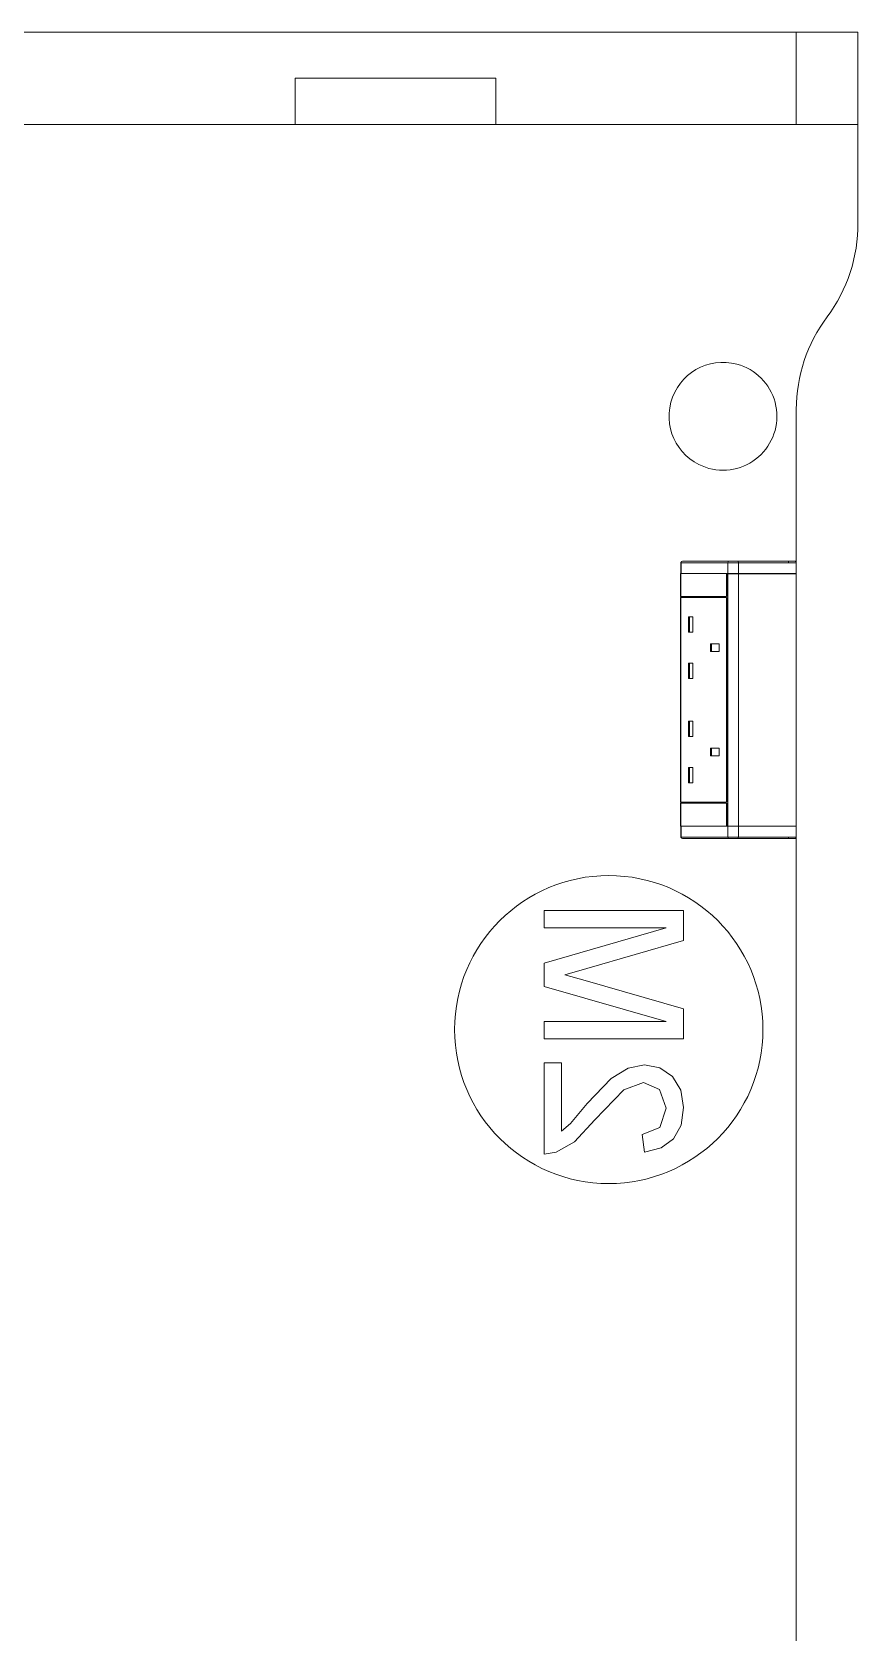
# Model space of a CAD drawing. Header units: millimetres. Extents: x 155927 to 326028, y -36033 to 97293.
# Drawn here: x 222195 to 222731, y 9936 to 10976 of the extents above; entities that cross this region are included whole.
import ezdxf

# ---------------------------------------------------------------- set-up
doc = ezdxf.new("R2010")
doc.units = ezdxf.units.MM
doc.header["$MEASUREMENT"] = 0
doc.layers.add('I-FURN', color=8, linetype='CONTINUOUS', lineweight=9)

msp = doc.modelspace()

# ---------------------------------------------------------------- linework, layer by layer
at = {"layer": 'I-FURN'}
for p, q in [((221931.1, 10975.6), (222731.1, 10975.6)), ((222731.1, 10975.6), (221931.1, 10975.6)), ((221931.1, 10975.6), (222731.1, 10975.6)), ((222691.1, 10975.6), (221971.1, 10975.6)), ((222731.1, 10975.6), (222691.1, 10975.6)), ((222691.1, 10975.6), (222691.1, 10915.6)), ((222691.1, 10975.6), (222691.1, 10915.6)), ((222731.1, 10975.6), (222731.1, 10915.6)), ((222731.1, 10975.6), (222731.1, 10915.6)), ((222731.1, 10851.7), (222731.1, 10975.6)), ((222731.1, 10975.6), (222731.1, 10851.7)), ((222366.1, 10945.6), (222496.1, 10945.6)), ((222496.1, 10945.6), (222366.1, 10945.6)), ((222366.1, 10945.6), (222366.1, 10915.6)), ((222366.1, 10915.6), (222366.1, 10945.6)), ((222496.1, 10945.6), (222496.1, 10915.6)), ((222496.1, 10945.6), (222496.1, 10915.6)), ((222366.1, 10915.6), (221931.1, 10915.6)), ((221971.1, 10915.6), (222691.1, 10915.6)), ((222496.1, 10915.6), (222366.1, 10915.6)), ((222731.1, 10915.6), (222496.1, 10915.6)), ((222691.1, 10915.6), (222731.1, 10915.6)), ((222691.1, 10631), (222691.1, 10730.6)), ((222691.1, 10730.6), (222691.1, 10631)), ((222616, 10609), (222616, 10624)), ((222616, 10624), (222645.9, 10624)), ((222616.2, 10631), (222616.2, 10624)), ((222616.2, 10631), (222616.4, 10631)), ((222616.2, 10631), (222616.2, 10624)), ((222616.2, 10624), (222616.2, 10631)), ((222616.2, 10624), (222616.4, 10624)), ((222616.2, 10623.9), (222616.2, 10460)), ((222616.4, 10631), (222646.7, 10631)), ((222616.4, 10631), (222616.4, 10624)), ((222616.4, 10624), (222646.7, 10624)), ((222616.6, 10631.8), (222616.6, 10631.8)), ((222647.5, 10632), (222617.2, 10632)), ((222647.5, 10632), (222617.2, 10632)), ((222645.9, 10624), (222645.9, 10609)), ((222646.1, 10609), (222646.1, 10623.9)), ((222646.1, 10623.9), (222646.7, 10623.9)), ((222646.7, 10631), (222653.6, 10631)), ((222646.7, 10631), (222646.7, 10624)), ((222646.7, 10624), (222653.6, 10624)), ((222653.6, 10623.9), (222646.7, 10623.9)), ((222646.7, 10623.9), (222646.7, 10460)), ((222647.5, 10632), (222686.1, 10632)), ((222653, 10632), (222647.5, 10632)), ((222690.1, 10632), (222653, 10632)), ((222653.6, 10631), (222691.1, 10631)), ((222653.6, 10631), (222653.6, 10624)), ((222653.6, 10624), (222691.1, 10624)), ((222691.1, 10623.9), (222653.6, 10623.9)), ((222653.6, 10623.9), (222653.6, 10460)), ((222686.1, 10632), (222686.1, 10631)), ((222686.1, 10632), (222690.1, 10632)), ((222691.1, 10624), (222691.1, 10631)), ((222691.1, 10631), (222691.1, 10624)), ((222691.1, 10460), (222691.1, 10623.9)), ((222691.1, 10623.9), (222691.1, 10460)), ((222645.9, 10609), (222616, 10609)), ((222616, 10608.5), (222645.9, 10608.5)), ((222616, 10475.5), (222616, 10608.5)), ((222616.4, 10608.5), (222616.4, 10609)), ((222645.9, 10608.5), (222645.9, 10475.5)), ((222646.1, 10475.5), (222646.1, 10608.5)), ((222621.1, 10595.9), (222621.1, 10585.9)), ((222621.1, 10595.9), (222623.9, 10595.9)), ((222621.8, 10595.9), (222621.8, 10585.9)), ((222623.9, 10595.9), (222623.9, 10585.9)), ((222621.1, 10585.9), (222623.9, 10585.9)), ((222635.4, 10578.4), (222635.4, 10573.4)), ((222641.1, 10578.4), (222635.4, 10578.4)), ((222635.4, 10573.4), (222641.1, 10573.4)), ((222636.1, 10578.4), (222636.1, 10573.4)), ((222641.1, 10573.4), (222641.1, 10578.4)), ((222621.1, 10565.9), (222621.1, 10555.9)), ((222621.1, 10565.9), (222623.9, 10565.9)), ((222621.8, 10565.9), (222621.8, 10555.9)), ((222623.9, 10565.9), (222623.9, 10555.9)), ((222621.1, 10555.9), (222623.9, 10555.9)), ((222621.1, 10528.1), (222621.1, 10518.1)), ((222621.1, 10528.1), (222623.9, 10528.1)), ((222621.8, 10528.1), (222621.8, 10518.1)), ((222623.9, 10528.1), (222623.9, 10518.1)), ((222621.1, 10518.1), (222623.9, 10518.1)), ((222635.4, 10510.6), (222635.4, 10505.6)), ((222635.4, 10510.6), (222641.1, 10510.6)), ((222636.1, 10510.6), (222636.1, 10505.6)), ((222641.1, 10510.6), (222641.1, 10505.6)), ((222635.4, 10505.6), (222641.1, 10505.6)), ((222621.1, 10498.1), (222621.1, 10488.1)), ((222621.1, 10498.1), (222623.9, 10498.1)), ((222621.8, 10498.1), (222621.8, 10488.1)), ((222623.9, 10498.1), (222623.9, 10488.1)), ((222621.1, 10488.1), (222623.9, 10488.1)), ((222616, 10475.5), (222645.9, 10475.5)), ((222616, 10475), (222645.9, 10475)), ((222616, 10460), (222616, 10475)), ((222616.4, 10475), (222616.4, 10475.5)), ((222645.9, 10475), (222645.9, 10460)), ((222646.1, 10460), (222646.1, 10475)), ((222645.9, 10460), (222616, 10460)), ((222616.2, 10459.9), (222616.2, 10452.9)), ((222616.4, 10459.9), (222616.2, 10459.9)), ((222616.2, 10459.9), (222616.2, 10452.9)), ((222616.2, 10459.9), (222616.2, 10452.9)), ((222616.4, 10452.9), (222616.4, 10459.9)), ((222646.7, 10459.9), (222616.4, 10459.9)), ((222645.9, 10460), (222648.3, 10460)), ((222646.7, 10460), (222646.1, 10460)), ((222646.7, 10460), (222653.6, 10460)), ((222646.7, 10452.9), (222646.7, 10459.9)), ((222653.6, 10459.9), (222646.7, 10459.9)), ((222653.6, 10460), (222691.1, 10460)), ((222653.6, 10452.9), (222653.6, 10459.9)), ((222691.1, 10459.9), (222653.6, 10459.9)), ((222691.1, 10452.9), (222691.1, 10459.9)), ((222691.1, 10452.9), (222691.1, 10459.9)), ((222616.4, 10452.9), (222616.2, 10452.9)), ((222646.7, 10452.9), (222616.4, 10452.9)), ((222616.6, 10452.1), (222616.6, 10452.2)), ((222617.2, 10451.9), (222647.5, 10451.9)), ((222617.2, 10451.9), (222647.5, 10451.9)), ((222653.6, 10452.9), (222646.7, 10452.9)), ((222686.1, 10451.9), (222647.5, 10451.9)), ((222647.5, 10451.9), (222653, 10451.9)), ((222653, 10451.9), (222690.1, 10451.9)), ((222691.1, 10452.9), (222653.6, 10452.9)), ((222686.1, 10452.9), (222686.1, 10451.9)), ((222690.1, 10451.9), (222686.1, 10451.9)), ((222690.1, 10451.9), (222690.1, 10451.9)), ((222691.1, 9620.6), (222691.1, 10452.9)), ((222691.1, 10452.9), (222691.1, 9620.6)), ((222617.9, 10405.2), (222527.5, 10405.2)), ((222527.5, 10405.2), (222527.5, 10393.9)), ((222617.9, 10385.7), (222617.9, 10405.2)), ((222527.5, 10393.9), (222606.6, 10393.9)), ((222606.6, 10393.9), (222527.5, 10371.1)), ((222555.3, 10367.5), (222617.9, 10385.7)), ((222527.5, 10371.1), (222527.5, 10355.8)), ((222540.9, 10363.5), (222555.3, 10367.5)), ((222527.5, 10355.8), (222606.6, 10333.1)), ((222554.2, 10359.8), (222540.9, 10363.5)), ((222617.9, 10341.3), (222554.2, 10359.8)), ((222606.6, 10333.1), (222527.5, 10333.1)), ((222527.5, 10333.1), (222527.5, 10321.8)), ((222617.9, 10321.8), (222617.9, 10341.3)), ((222527.5, 10321.8), (222617.9, 10321.8)), ((222538.8, 10306.3), (222527.5, 10306.3)), ((222527.5, 10306.3), (222527.5, 10246.9)), ((222538.8, 10261.9), (222538.8, 10306.3)), ((222582, 10302.9), (222570.9, 10296.2)), ((222592.7, 10304.9), (222582, 10302.9)), ((222602.6, 10303), (222592.7, 10304.9)), ((222610.7, 10297.4), (222602.6, 10303)), ((222570.9, 10296.2), (222555.4, 10280)), ((222579.2, 10288.7), (222592, 10293.6)), ((222592, 10293.6), (222602.4, 10289)), ((222616.1, 10288.6), (222610.7, 10297.4)), ((222560.4, 10269.2), (222579.2, 10288.7)), ((222602.4, 10289), (222606.6, 10276.9)), ((222617.9, 10277.2), (222616.1, 10288.6)), ((222555.4, 10280), (222544.6, 10267)), ((222606.6, 10276.9), (222602.5, 10264.4)), ((222616.3, 10265.8), (222617.9, 10277.2)), ((222544.6, 10267), (222538.8, 10261.9)), ((222547.3, 10255), (222560.4, 10269.2)), ((222602.5, 10264.4), (222591.1, 10259.7)), ((222611.4, 10257), (222616.3, 10265.8)), ((222535.3, 10248.2), (222547.3, 10255)), ((222591.1, 10259.7), (222592.5, 10248.4)), ((222592.5, 10248.4), (222603.4, 10251.1)), ((222603.4, 10251.1), (222611.4, 10257)), ((222527.5, 10246.9), (222535.3, 10248.2))]:
    msp.add_line(p, q, dxfattribs=at)
at = {"layer": 'I-FURN', "flags": 128}
for points in [[(222616.2, 10631), (222616.2, 10631.1), (222616.2, 10631.1), (222616.2, 10631.1), (222616.2, 10631.2), (222616.2, 10631.2), (222616.3, 10631.3), (222616.3, 10631.3), (222616.3, 10631.3), (222616.3, 10631.4), (222616.3, 10631.4), (222616.3, 10631.4), (222616.3, 10631.5), (222616.4, 10631.5)], [(222653, 10632), (222652.9, 10632), (222652.8, 10632), (222652.6, 10632), (222652.5, 10632), (222652.3, 10632), (222652.2, 10632), (222652, 10632), (222651.9, 10632), (222651.7, 10632), (222651.6, 10632), (222651.4, 10632), (222651.3, 10632), (222651.1, 10632), (222650.9, 10632), (222650.8, 10632), (222650.6, 10632), (222650.5, 10632), (222650.3, 10632), (222650.1, 10632), (222650, 10632), (222649.8, 10632), (222649.7, 10632), (222649.5, 10632), (222649.4, 10632), (222649.2, 10632), (222649.1, 10632), (222648.9, 10632), (222648.8, 10632), (222648.7, 10632), (222648.5, 10632), (222648.4, 10632), (222648.3, 10632), (222648.1, 10632), (222648, 10632), (222647.9, 10632), (222647.8, 10632), (222647.7, 10632), (222647.6, 10632), (222647.5, 10632)], [(222690.1, 10632), (222689.8, 10632), (222689.4, 10632), (222688.8, 10632), (222688.1, 10632), (222687.3, 10632), (222686.4, 10632), (222685.3, 10632), (222684.1, 10632), (222682.8, 10632), (222681.3, 10632), (222679.7, 10632), (222678, 10632), (222676.2, 10632), (222674.3, 10632), (222672.2, 10632), (222670.1, 10632), (222667.8, 10632), (222665.4, 10632), (222663, 10632), (222660.4, 10632), (222657.8, 10632), (222655.1, 10632), (222653, 10632)], [(222686.1, 10632), (222686.2, 10632), (222686.4, 10632), (222686.6, 10632), (222686.7, 10632), (222686.9, 10632), (222687, 10632), (222687.2, 10632), (222687.3, 10632), (222687.5, 10632), (222687.6, 10632), (222687.8, 10632), (222687.9, 10632), (222688.1, 10632), (222688.2, 10632), (222688.3, 10632), (222688.5, 10632), (222688.6, 10632), (222688.7, 10632), (222688.8, 10632), (222688.9, 10632), (222689.1, 10632), (222689.2, 10632), (222689.3, 10632), (222689.4, 10632), (222689.4, 10632), (222689.5, 10632), (222689.6, 10632), (222689.7, 10632), (222689.7, 10632), (222689.8, 10632), (222689.9, 10632), (222689.9, 10632), (222690, 10632), (222690, 10632), (222690, 10632), (222690, 10632), (222690.1, 10632), (222690.1, 10632), (222690.1, 10632)], [(222690.1, 10632), (222690.1, 10632), (222690.2, 10632), (222690.2, 10632), (222690.2, 10632), (222690.3, 10632), (222690.3, 10632), (222690.4, 10632), (222690.4, 10632), (222690.4, 10632), (222690.5, 10631.9), (222690.5, 10631.9), (222690.5, 10631.9), (222690.6, 10631.9), (222690.6, 10631.9), (222690.6, 10631.8), (222690.7, 10631.8), (222690.7, 10631.8), (222690.7, 10631.8), (222690.8, 10631.7), (222690.8, 10631.7), (222690.8, 10631.7), (222690.8, 10631.7), (222690.9, 10631.6), (222690.9, 10631.6), (222690.9, 10631.6), (222690.9, 10631.5), (222691, 10631.5), (222691, 10631.5), (222691, 10631.4), (222691, 10631.4), (222691, 10631.3), (222691, 10631.3), (222691, 10631.3), (222691.1, 10631.2), (222691.1, 10631.2), (222691.1, 10631.2), (222691.1, 10631.1), (222691.1, 10631.1), (222691.1, 10631), (222691.1, 10631)], [(222690.1, 10632), (222690.1, 10632), (222690.1, 10632)], [(222616.4, 10452.4), (222616.3, 10452.4), (222616.3, 10452.5), (222616.3, 10452.5), (222616.3, 10452.5), (222616.3, 10452.6), (222616.3, 10452.6), (222616.3, 10452.7), (222616.3, 10452.7), (222616.2, 10452.7), (222616.2, 10452.8), (222616.2, 10452.8), (222616.2, 10452.9), (222616.2, 10452.9), (222616.2, 10452.9)], [(222647.5, 10451.9), (222647.6, 10451.9), (222647.7, 10451.9), (222647.8, 10451.9), (222647.9, 10451.9), (222648, 10451.9), (222648.1, 10451.9), (222648.3, 10451.9), (222648.4, 10451.9), (222648.5, 10451.9), (222648.7, 10451.9), (222648.8, 10451.9), (222648.9, 10451.9), (222649.1, 10451.9), (222649.2, 10451.9), (222649.4, 10451.9), (222649.5, 10451.9), (222649.7, 10451.9), (222649.8, 10451.9), (222650, 10451.9), (222650.1, 10451.9), (222650.3, 10451.9), (222650.5, 10451.9), (222650.6, 10451.9), (222650.8, 10451.9), (222650.9, 10451.9), (222651.1, 10451.9), (222651.3, 10451.9), (222651.4, 10451.9), (222651.6, 10451.9), (222651.7, 10451.9), (222651.9, 10451.9), (222652, 10451.9), (222652.2, 10451.9), (222652.3, 10451.9), (222652.5, 10451.9), (222652.6, 10451.9), (222652.8, 10451.9), (222652.9, 10451.9), (222653, 10451.9)], [(222653, 10451.9), (222655.8, 10451.9), (222658.5, 10451.9), (222661.1, 10451.9), (222663.7, 10451.9), (222666.1, 10451.9), (222668.4, 10451.9), (222670.6, 10451.9), (222672.8, 10451.9), (222674.8, 10451.9), (222676.7, 10451.9), (222678.5, 10451.9), (222680.1, 10451.9), (222681.7, 10451.9), (222683.1, 10451.9), (222684.4, 10451.9), (222685.6, 10451.9), (222686.6, 10451.9), (222687.6, 10451.9), (222688.3, 10451.9), (222689, 10451.9), (222689.5, 10451.9), (222689.9, 10451.9), (222690.1, 10451.9)], [(222690.1, 10451.9), (222690.1, 10451.9), (222690.1, 10451.9), (222690, 10451.9), (222690, 10451.9), (222690, 10451.9), (222690, 10451.9), (222689.9, 10451.9), (222689.9, 10451.9), (222689.8, 10451.9), (222689.8, 10451.9), (222689.7, 10451.9), (222689.6, 10451.9), (222689.5, 10451.9), (222689.5, 10451.9), (222689.4, 10451.9), (222689.3, 10451.9), (222689.2, 10451.9), (222689.1, 10451.9), (222689, 10451.9), (222688.9, 10451.9), (222688.7, 10451.9), (222688.6, 10451.9), (222688.5, 10451.9), (222688.4, 10451.9), (222688.2, 10451.9), (222688.1, 10451.9), (222688, 10451.9), (222687.8, 10451.9), (222687.7, 10451.9), (222687.5, 10451.9), (222687.4, 10451.9), (222687.2, 10451.9), (222687.1, 10451.9), (222686.9, 10451.9), (222686.8, 10451.9), (222686.6, 10451.9), (222686.4, 10451.9), (222686.3, 10451.9), (222686.1, 10451.9), (222686.1, 10451.9)], [(222691.1, 10452.9), (222691.1, 10452.9), (222691.1, 10452.8), (222691.1, 10452.8), (222691.1, 10452.7), (222691.1, 10452.7), (222691, 10452.7), (222691, 10452.6), (222691, 10452.6), (222691, 10452.5), (222691, 10452.5), (222691, 10452.5), (222691, 10452.4), (222690.9, 10452.4), (222690.9, 10452.4), (222690.9, 10452.3), (222690.9, 10452.3), (222690.9, 10452.3), (222690.8, 10452.2), (222690.8, 10452.2), (222690.8, 10452.2), (222690.7, 10452.2), (222690.7, 10452.1), (222690.7, 10452.1), (222690.6, 10452.1), (222690.6, 10452.1), (222690.6, 10452), (222690.5, 10452), (222690.5, 10452), (222690.5, 10452), (222690.4, 10452), (222690.4, 10452), (222690.4, 10451.9), (222690.3, 10451.9), (222690.3, 10451.9), (222690.2, 10451.9), (222690.2, 10451.9), (222690.2, 10451.9), (222690.1, 10451.9), (222690.1, 10451.9), (222690.1, 10451.9)]]:
    msp.add_lwpolyline(points, dxfattribs=at)
at = {"layer": 'I-FURN'}
for centre, radius, start, end in [((222631, 10850.6), 100, 323.1301, 0.6256), ((222631, 10850.6), 100, 323.1301, 0.6256), ((222791.1, 10730.6), 100, 143.1301, 180), ((222791.1, 10730.6), 100, 143.1301, 180), ((222643.5, 10726.1), 35, 75, 255), ((222643.5, 10726.1), 35, 15, 75), ((222643.5, 10726.1), 35, 255, 14.7004), ((222569.4, 10327.9), 100, 90, 270), ((222569.4, 10327.9), 100, 270, 90)]:
    msp.add_arc(centre, radius, start, end, dxfattribs=at)
for centre, major_axis, ratio, start_param, end_param in [((222617.2, 10631), (0, 1), 0.819152, 0, 1.570796), ((222647.5, 10631), (0, -1), 0.819152, 3.141593, 4.712389), ((222653, 10631), (0, -1), 0.56467, 1.570796, 3.141593), ((222690.1, 10631), (0, -1), 0.998113, 1.570796, 3.141593), ((222617.2, 10452.9), (0, -1), 0.819152, 4.712389, 6.283185), ((222647.5, 10452.9), (0, -1), 0.819152, 4.712389, 6.283185), ((222653, 10452.9), (0, -1), 0.56467, 0, 1.570796), ((222690.1, 10452.9), (0, -1), 0.998113, 0, 1.570796)]:
    msp.add_ellipse(centre, major_axis=major_axis, ratio=ratio, start_param=start_param, end_param=end_param, dxfattribs=at)

doc.saveas('drawing.dxf')
